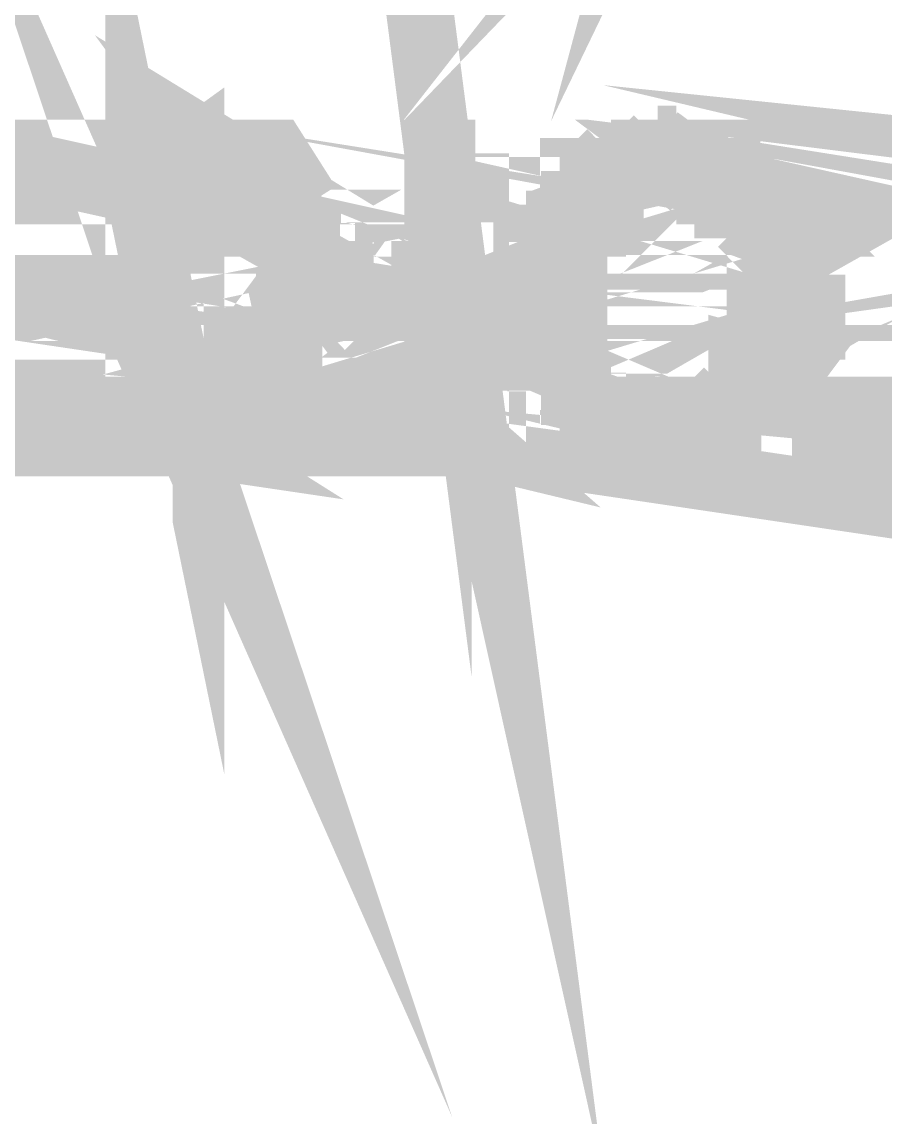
# Model space of a CAD drawing. Header units: inches. Extents: x -524 to 1067, y -71 to 1110.
# Drawn here: x 824.76 to 836.65, y 361.15 to 376.24 of the extents above; entities that cross this region are included whole.
import ezdxf

# ---------------------------------------------------------------- set-up
doc = ezdxf.new("R2010")
doc.units = ezdxf.units.IN
doc.header["$MEASUREMENT"] = 0
doc.layers.add('H', color=7, linetype='Continuous')
doc.layers.add('P', color=7, linetype='Continuous')

msp = doc.modelspace()

# ---------------------------------------------------------------- hatches: boundary and pattern name
at = {"layer": 'H', "linetype": 'Continuous'}
for points in [[(832.615, 374.111), (832.874, 374.371), (833.323, 374.371), (833.582, 374.626), (833.776, 374.626), (833.776, 374.371), (834.484, 374.371), (834.484, 374.111), (832.615, 374.111)], [(824.052, 373.918), (824.052, 374.371), (827.082, 374.371), (826.37, 373.918), (824.052, 373.918)], [(827.082, 370.443), (826.37, 373.918), (827.082, 374.371), (827.082, 370.443)], [(828.688, 373.659), (828.688, 373.469), (828.239, 373.469), (827.531, 374.371), (828.239, 374.371), (828.688, 373.659)], [(831.005, 370.443), (830.556, 372.308), (830.556, 374.371), (831.005, 370.443)], [(831.005, 370.443), (830.556, 374.371), (831.005, 374.371), (831.005, 370.443)], [(832.425, 373.918), (833.582, 374.111), (833.323, 373.918), (832.425, 373.918)], [(832.425, 373.918), (832.425, 374.111), (833.582, 374.111), (832.425, 373.918)], [(833.776, 373.918), (833.776, 374.111), (833.582, 374.111), (833.776, 374.111), (834.933, 373.918), (833.776, 373.918)], [(834.933, 373.918), (833.582, 374.111), (834.933, 374.111), (834.933, 373.918)], [(827.082, 370.443), (826.37, 372.053), (826.37, 373.918), (827.082, 370.443)], [(832.166, 373.659), (832.166, 373.918), (832.874, 373.918), (832.874, 373.659), (832.166, 373.659)], [(834.484, 373.659), (834.484, 373.918), (835.192, 373.918), (835.192, 373.659), (834.484, 373.659)], [(831.973, 373.469), (831.973, 373.659), (832.615, 373.659), (832.615, 373.469), (831.973, 373.469)], [(834.743, 373.469), (835.192, 373.659), (835.385, 373.469), (834.743, 373.469)], [(834.743, 373.469), (834.743, 373.659), (835.192, 373.659), (834.743, 373.469)], [(828.498, 372.951), (828.498, 373.21), (828.239, 373.21), (828.239, 373.469), (828.947, 373.21), (829.14, 373.21), (829.14, 372.951), (828.498, 372.951)], [(828.947, 373.21), (828.239, 373.469), (828.947, 373.469), (828.947, 373.21)], [(831.973, 373.21), (831.973, 373.469), (832.425, 373.469), (832.425, 372.761), (832.166, 372.502), (832.166, 372.308), (832.425, 372.308), (832.425, 371.86), (831.973, 371.6), (831.717, 371.86), (831.717, 373.21), (831.973, 373.21)], [(834.933, 373.21), (834.743, 373.469), (835.385, 373.21), (834.933, 373.21)], [(835.385, 373.21), (834.743, 373.469), (835.385, 373.469), (835.385, 373.21)], [(834.933, 372.761), (834.933, 373.21), (835.385, 373.21), (835.385, 372.951), (834.933, 372.761)], [(828.688, 372.761), (828.688, 372.951), (829.14, 372.951), (829.14, 372.761), (828.688, 372.761)], [(834.933, 372.761), (835.385, 372.951), (835.385, 372.761), (834.933, 372.761)], [(828.947, 372.502), (829.589, 372.761), (829.848, 372.761), (828.947, 372.502)], [(828.947, 372.502), (828.947, 372.761), (829.589, 372.761), (828.947, 372.502)], [(830.556, 372.308), (828.947, 372.502), (829.848, 372.761), (830.556, 372.308)], [(830.556, 372.308), (829.848, 372.761), (830.556, 372.761), (830.556, 372.308)], [(834.933, 371.6), (834.933, 372.761), (835.641, 372.761), (835.641, 372.053), (835.385, 372.053), (835.385, 371.341), (835.192, 371.341), (835.192, 371.151), (834.743, 371.341), (834.743, 371.6), (834.933, 371.6)], [(824.312, 372.053), (824.312, 372.502), (826.37, 372.053), (824.312, 372.053)], [(826.37, 372.053), (824.312, 372.502), (826.37, 372.502), (826.37, 372.053)], [(828.239, 372.308), (828.498, 372.502), (828.688, 372.502), (830.556, 372.308), (828.239, 372.308)], [(830.556, 372.308), (828.688, 372.502), (828.947, 372.502), (830.556, 372.308)], [(827.98, 372.053), (829.14, 372.308), (828.947, 372.053), (827.98, 372.053)], [(827.98, 372.053), (827.98, 372.308), (829.14, 372.308), (827.98, 372.053)], [(831.005, 370.443), (830.556, 370.892), (830.556, 372.308), (831.005, 370.443)], [(827.082, 370.443), (826.37, 370.892), (826.37, 372.053), (827.082, 370.443)], [(827.98, 371.86), (827.98, 372.053), (828.688, 372.053), (828.498, 371.86), (827.98, 371.86)], [(827.79, 371.341), (827.79, 371.86), (828.498, 371.86), (828.498, 371.341), (827.98, 371.151), (827.79, 371.341)], [(831.973, 371.341), (831.973, 371.6), (832.425, 371.86), (832.425, 371.341), (831.973, 371.341)], [(827.98, 371.151), (828.498, 371.341), (828.498, 371.151), (827.98, 371.151)], [(831.973, 371.151), (831.973, 371.341), (832.615, 371.341), (832.615, 371.151), (831.973, 371.151)], [(834.29, 370.892), (834.484, 371.151), (834.743, 371.151), (834.743, 371.341), (835.192, 371.151), (834.29, 370.892)], [(827.98, 370.892), (828.688, 371.151), (828.688, 370.892), (827.98, 370.892)], [(827.98, 370.892), (827.98, 371.151), (828.688, 371.151), (827.98, 370.892)], [(832.166, 370.892), (832.166, 371.151), (832.874, 371.151), (832.874, 370.892), (832.166, 370.892)], [(834.29, 370.892), (835.192, 371.151), (834.933, 370.892), (834.29, 370.892)], [(824.052, 370.443), (824.052, 370.892), (827.082, 370.443), (824.052, 370.443)], [(827.082, 370.443), (824.052, 370.892), (826.37, 370.892), (827.082, 370.443)], [(831.005, 370.443), (828.239, 370.633), (827.98, 370.892), (831.005, 370.443)], [(831.005, 370.443), (827.98, 370.892), (829.14, 370.892), (831.005, 370.443)], [(831.005, 370.443), (829.14, 370.892), (830.556, 370.892), (831.005, 370.443)], [(832.425, 370.633), (833.582, 370.892), (834.933, 370.633), (832.425, 370.633)], [(832.425, 370.633), (832.425, 370.892), (833.582, 370.892), (832.425, 370.633)], [(834.933, 370.633), (833.582, 370.892), (833.776, 370.892), (834.933, 370.633)], [(834.933, 370.633), (833.776, 370.892), (834.933, 370.892), (834.933, 370.633)], [(835.9, 370.443), (839.119, 370.892), (839.119, 370.443), (835.9, 370.443)], [(835.9, 370.443), (837.769, 370.892), (839.119, 370.892), (835.9, 370.443)], [(835.9, 370.443), (835.9, 370.892), (837.769, 370.892), (835.9, 370.443)], [(828.498, 370.443), (828.498, 370.633), (828.239, 370.633), (828.498, 370.633), (831.005, 370.443), (828.498, 370.443)], [(832.874, 370.443), (832.615, 370.633), (834.484, 370.633), (834.484, 370.443), (832.874, 370.443)]]:
    msp.add_hatch(color=256, dxfattribs=at).paths.add_polyline_path(points)

# ---------------------------------------------------------------- linework, layer by layer
at = {"layer": 'P', "const_width": 0.927}
for points in [[(834.225, 379.521), (835.834, 381.579), (834.035, 379.714), (834.225, 379.521)], [(832.874, 377.652), (833.776, 379.521), (833.516, 378.553)], [(834.225, 378.553), (835.641, 377.652), (834.225, 378.812), (834.225, 378.553)], [(831.005, 370.443), (830.491, 372.761), (830.491, 374.433), (831.005, 370.443)], [(826.37, 372.053), (827.082, 370.443), (826.37, 372.568)], [(826.37, 372.568), (826.37, 373.918), (827.082, 370.443)], [(831.005, 370.443), (830.491, 372.761), (830.491, 372.308)], [(828.239, 373.469), (828.688, 373.725), (827.531, 374.433), (828.239, 373.469)], [(833.516, 370.892), (834.933, 370.699), (833.776, 370.892)], [(842.338, 373.918), (839.827, 374.177), (840.922, 373.918)], [(833.516, 374.626), (833.776, 374.433), (833.323, 374.433)], [(833.323, 374.433), (833.516, 374.626)], [(833.516, 374.626), (833.776, 374.626)], [(833.776, 374.626), (833.516, 374.626), (833.516, 374.626), (833.516, 374.626)], [(833.776, 374.626), (833.776, 374.433), (833.776, 374.626)], [(827.082, 374.433), (826.37, 373.918), (827.082, 370.443), (827.082, 374.433)], [(824.052, 373.918), (826.37, 373.918), (824.052, 374.433)], [(826.37, 373.918), (824.052, 374.433)], [(824.052, 374.433), (827.082, 374.433)], [(827.082, 374.433), (826.37, 373.918)], [(828.688, 373.725), (827.531, 374.433)], [(827.531, 374.433), (828.239, 374.433), (828.688, 373.725)], [(832.874, 374.433), (834.484, 374.177), (832.615, 374.177)], [(831.005, 370.443), (830.491, 374.433)], [(830.491, 374.433), (831.005, 374.433)], [(831.005, 374.433), (831.005, 370.443)], [(832.615, 374.177), (832.874, 374.433)], [(834.225, 374.433), (832.874, 374.433)], [(832.874, 374.433), (833.068, 374.433)], [(834.225, 374.433), (832.874, 374.433), (834.484, 374.433), (834.225, 374.433)], [(832.874, 374.433), (834.484, 374.433), (832.874, 374.433), (832.874, 374.433), (834.484, 374.433), (832.874, 374.433)], [(834.484, 374.433), (834.484, 374.433), (832.874, 374.433), (834.484, 374.433)], [(832.874, 374.433), (832.874, 374.433), (834.484, 374.433)], [(832.874, 374.433), (834.484, 374.177), (834.484, 374.433)], [(842.079, 374.177), (840.021, 374.433), (842.079, 374.433), (842.079, 374.177)], [(834.035, 374.433), (833.068, 374.433), (833.323, 374.433)], [(834.035, 374.433), (833.068, 374.433), (834.225, 374.433)], [(833.068, 374.433), (834.225, 374.433)], [(834.225, 374.433), (833.068, 374.433), (833.068, 374.433), (834.225, 374.433)], [(833.068, 374.433), (834.225, 374.433)], [(833.068, 374.433), (834.225, 374.433)], [(833.776, 374.433), (833.323, 374.433), (834.035, 374.433), (833.776, 374.433)], [(833.323, 374.433), (834.035, 374.433), (833.323, 374.433), (833.323, 374.433), (834.035, 374.433), (833.323, 374.433)], [(834.035, 374.433), (834.035, 374.433), (833.323, 374.433)], [(834.225, 374.433), (834.035, 374.433)], [(834.225, 374.433), (834.225, 374.433)], [(834.933, 374.177), (833.516, 374.177), (834.933, 373.918)], [(833.776, 373.918), (834.933, 373.918), (833.776, 374.177)], [(833.516, 374.177), (832.359, 374.177), (833.516, 374.177), (832.359, 374.177), (834.933, 374.177)], [(834.677, 374.177), (832.359, 374.177), (834.677, 374.177)], [(834.933, 374.177), (832.359, 374.177)], [(832.359, 374.177), (832.359, 374.177), (834.933, 374.177)], [(834.677, 374.177), (832.359, 374.177)], [(832.359, 374.177), (832.615, 374.177)], [(832.359, 373.918), (833.516, 374.177)], [(833.516, 374.177), (832.359, 374.177), (833.516, 374.177), (832.359, 374.177), (832.359, 373.918)], [(832.359, 373.918), (833.516, 374.177)], [(832.615, 374.177), (834.677, 374.177), (832.615, 374.177), (834.677, 374.177), (832.615, 374.177), (832.615, 374.177), (834.677, 374.177), (832.615, 374.177)], [(834.677, 374.177), (834.677, 374.177), (832.615, 374.177)], [(834.484, 374.177), (832.615, 374.177), (834.677, 374.177), (834.484, 374.177)], [(833.516, 374.177), (833.323, 373.918)], [(833.776, 374.177), (833.516, 374.177)], [(833.516, 374.177), (834.933, 373.918)], [(834.933, 374.177), (833.516, 374.177)], [(833.776, 374.177), (833.776, 373.918)], [(834.933, 373.918), (833.776, 374.177)], [(834.933, 373.918), (834.933, 374.177)], [(833.068, 373.918), (832.166, 373.918)], [(832.166, 373.918), (833.068, 373.918)], [(833.068, 373.918), (832.166, 373.918)], [(832.166, 373.918), (832.874, 373.918)], [(832.166, 373.918), (832.874, 373.918), (832.166, 373.918), (832.166, 373.918), (832.874, 373.918)], [(832.166, 373.918), (832.874, 373.725)], [(832.166, 373.918), (832.874, 373.725)], [(832.874, 373.725), (832.166, 373.725), (832.166, 373.918)], [(833.068, 373.918), (832.166, 373.918)], [(832.166, 373.918), (832.359, 373.918)], [(833.323, 373.918), (832.359, 373.918), (833.323, 373.918)], [(833.068, 373.918), (832.359, 373.918), (833.068, 373.918), (833.068, 373.918), (832.359, 373.918)], [(833.323, 373.918), (832.359, 373.918)], [(833.323, 373.918), (832.359, 373.918), (833.323, 373.918), (833.323, 373.918)], [(832.874, 373.918), (833.068, 373.918)], [(832.874, 373.725), (832.874, 373.918)], [(833.776, 373.918), (834.933, 373.918)], [(834.933, 373.918), (833.776, 373.918)], [(834.035, 373.918), (834.933, 373.918)], [(834.933, 373.918), (834.035, 373.918)], [(834.035, 373.918), (834.933, 373.918)], [(834.933, 373.918), (834.225, 373.918), (834.035, 373.918)], [(834.035, 373.918), (834.933, 373.918)], [(834.933, 373.918), (834.933, 373.918), (834.035, 373.918)], [(834.225, 373.918), (835.126, 373.918)], [(835.126, 373.918), (834.225, 373.918)], [(834.225, 373.918), (835.126, 373.918), (834.484, 373.918), (834.225, 373.918)], [(834.933, 373.918), (834.225, 373.918), (835.126, 373.918), (834.933, 373.918)], [(835.126, 373.918), (834.484, 373.918)], [(834.484, 373.918), (835.126, 373.725)], [(834.484, 373.918), (835.126, 373.725)], [(835.126, 373.725), (834.484, 373.725), (834.484, 373.918)], [(835.126, 373.725), (835.126, 373.918)], [(828.688, 373.469), (828.239, 373.469), (828.688, 373.725)], [(828.688, 373.725), (828.688, 373.469)], [(832.874, 373.725), (831.907, 373.725), (832.874, 373.725)], [(832.615, 373.725), (831.907, 373.725), (832.615, 373.725), (832.615, 373.725), (831.907, 373.725)], [(832.615, 373.725), (831.907, 373.469)], [(831.907, 373.469), (831.907, 373.725)], [(832.615, 373.725), (831.907, 373.469)], [(831.907, 373.469), (832.615, 373.469), (832.615, 373.725)], [(832.874, 373.725), (831.907, 373.725)], [(831.907, 373.725), (832.166, 373.725)], [(832.874, 373.725), (832.166, 373.725), (832.874, 373.725), (832.874, 373.725), (832.166, 373.725)], [(834.484, 373.725), (835.126, 373.725), (834.484, 373.725)], [(835.126, 373.725), (834.484, 373.725), (835.126, 373.725), (835.126, 373.725), (834.484, 373.725), (835.126, 373.725)], [(834.484, 373.725), (834.484, 373.725)], [(835.126, 373.725), (835.385, 373.469), (834.677, 373.469)], [(834.677, 373.469), (835.126, 373.725)], [(834.677, 373.725), (835.126, 373.725), (834.677, 373.725), (835.126, 373.725)], [(835.126, 373.725), (834.677, 373.469)], [(834.677, 373.469), (834.677, 373.725)], [(834.677, 373.725), (835.126, 373.725), (835.126, 373.725), (834.677, 373.725)], [(828.881, 373.469), (828.239, 373.469), (828.881, 373.21)], [(828.239, 373.469), (828.881, 373.21), (828.239, 373.469)], [(828.688, 373.469), (828.239, 373.469)], [(828.239, 373.469), (828.688, 373.469)], [(828.881, 373.21), (828.881, 373.469)], [(831.907, 373.469), (832.615, 373.469), (831.907, 373.469), (832.615, 373.469), (831.907, 373.469), (831.907, 373.469), (832.615, 373.469)], [(831.907, 373.469), (832.359, 373.469), (832.615, 373.469)], [(831.907, 373.469), (832.359, 373.469)], [(832.359, 373.469), (831.907, 373.21)], [(831.907, 373.21), (831.907, 373.469)], [(832.359, 373.469), (831.907, 373.21)], [(831.907, 373.21), (832.359, 373.21), (832.359, 373.469)], [(831.907, 373.469), (832.615, 373.469), (832.615, 373.469), (831.907, 373.469)], [(834.677, 373.469), (834.933, 373.21), (835.385, 373.21)], [(835.385, 373.21), (834.677, 373.469)], [(835.385, 373.469), (834.677, 373.469)], [(834.677, 373.469), (835.385, 373.469)], [(835.385, 373.469), (834.677, 373.469)], [(834.677, 373.469), (835.385, 373.469)], [(834.677, 373.469), (835.385, 373.469)], [(835.385, 373.469), (834.677, 373.469), (834.677, 373.469), (835.385, 373.469)], [(834.677, 373.469), (835.385, 373.21), (835.385, 373.469)], [(835.385, 373.469), (834.677, 373.469), (834.677, 373.469)], [(834.677, 373.469), (835.385, 373.469)], [(835.385, 373.469), (835.385, 373.469)], [(828.239, 373.21), (828.881, 373.21), (828.239, 373.21), (828.239, 373.21), (828.881, 373.21), (828.239, 373.21)], [(828.881, 373.21), (828.881, 373.21), (828.239, 373.21)], [(828.881, 373.21), (828.432, 373.21), (828.239, 373.21)], [(828.881, 373.21), (828.432, 373.21), (829.14, 373.21), (828.881, 373.21)], [(828.432, 373.21), (829.14, 373.21)], [(829.14, 373.21), (828.432, 373.016)], [(828.432, 373.016), (828.432, 373.21)], [(829.14, 373.21), (828.432, 373.016)], [(828.432, 373.016), (829.14, 373.016), (829.14, 373.21)], [(831.717, 373.21), (832.359, 373.016), (831.717, 373.016), (831.717, 373.21)], [(832.359, 373.21), (831.717, 373.21)], [(831.717, 373.21), (831.907, 373.21)], [(832.359, 373.21), (831.717, 373.21)], [(831.717, 373.21), (832.359, 373.016), (832.359, 373.21)], [(831.907, 373.21), (832.359, 373.21)], [(832.359, 373.21), (831.907, 373.21)], [(831.907, 373.21), (831.907, 373.21)], [(832.359, 373.21), (831.907, 373.21)], [(831.907, 373.21), (832.359, 373.21), (832.359, 373.21), (831.907, 373.21)], [(835.385, 373.21), (834.933, 373.016), (835.385, 373.016)], [(834.933, 373.21), (835.385, 373.21), (834.933, 373.016)], [(834.933, 373.21), (835.385, 373.21)], [(835.385, 373.21), (834.933, 373.21)], [(834.933, 373.016), (834.933, 373.21)], [(834.933, 373.21), (835.385, 373.21)], [(835.385, 373.21), (835.385, 373.21), (834.933, 373.21)], [(835.385, 373.016), (835.385, 373.21)], [(829.14, 372.761), (828.688, 373.016), (829.14, 373.016)], [(829.14, 373.016), (828.432, 373.016), (828.688, 373.016)], [(829.14, 373.016), (828.432, 373.016), (828.432, 373.016), (829.14, 373.016)], [(828.432, 373.016), (829.14, 373.016), (829.14, 373.016), (828.432, 373.016)], [(829.14, 372.761), (828.688, 373.016)], [(828.688, 373.016), (828.688, 372.761)], [(828.688, 373.016), (829.14, 373.016)], [(829.14, 373.016), (829.14, 372.761)], [(832.359, 373.016), (831.717, 372.761), (832.359, 372.761), (832.359, 373.016)], [(832.359, 373.016), (831.717, 373.016), (832.359, 373.016), (832.359, 373.016), (831.717, 373.016), (832.359, 373.016)], [(831.717, 373.016), (831.717, 373.016), (832.359, 373.016), (831.717, 373.016)], [(832.359, 373.016), (832.359, 373.016), (831.717, 373.016)], [(832.359, 373.016), (831.717, 372.761), (831.717, 373.016)], [(834.933, 373.016), (835.385, 373.016), (834.933, 372.761)], [(835.385, 373.016), (834.933, 372.761), (835.385, 373.016)], [(834.933, 373.016), (835.385, 373.016)], [(835.385, 373.016), (834.933, 373.016), (834.933, 373.016), (835.385, 373.016)], [(834.933, 373.016), (835.385, 373.016)], [(834.933, 372.761), (834.933, 373.016)], [(835.385, 373.016), (835.385, 373.016)], [(829.848, 372.761), (828.881, 372.568), (830.491, 372.308), (829.848, 372.761)], [(828.881, 372.761), (829.334, 372.761), (828.688, 372.761), (828.881, 372.761)], [(829.334, 372.761), (828.688, 372.761), (829.334, 372.761), (829.334, 372.761), (828.688, 372.761), (829.334, 372.761)], [(828.688, 372.761), (828.688, 372.761), (829.334, 372.761), (828.688, 372.761)], [(829.334, 372.761), (829.334, 372.761), (828.688, 372.761), (829.334, 372.761)], [(828.688, 372.761), (828.688, 372.761), (829.334, 372.761)], [(828.688, 372.761), (829.14, 372.761)], [(828.688, 372.761), (829.14, 372.761)], [(829.589, 372.761), (828.881, 372.568), (829.589, 372.761)], [(829.848, 372.761), (828.881, 372.568), (829.848, 372.761), (829.848, 372.761)], [(829.589, 372.761), (828.881, 372.761), (829.589, 372.761), (828.881, 372.761), (829.589, 372.761), (829.589, 372.761), (828.881, 372.761)], [(829.589, 372.761), (828.881, 372.568)], [(828.881, 372.568), (828.881, 372.761)], [(829.589, 372.761), (828.881, 372.761), (829.334, 372.761), (829.589, 372.761)], [(832.359, 372.761), (831.717, 372.568), (832.166, 372.568), (832.359, 372.761)], [(829.14, 372.761), (829.334, 372.761)], [(829.848, 372.761), (830.491, 372.761)], [(830.491, 372.761), (829.848, 372.761)], [(829.848, 372.761), (829.848, 372.761)], [(830.491, 372.761), (829.848, 372.761)], [(829.848, 372.761), (830.491, 372.308), (830.491, 372.761)], [(831.717, 372.761), (832.359, 372.761)], [(832.359, 372.761), (831.717, 372.761)], [(831.717, 372.761), (831.717, 372.761)], [(832.359, 372.761), (831.717, 372.761)], [(831.717, 372.761), (832.359, 372.761), (832.359, 372.761), (831.717, 372.761)], [(832.359, 372.761), (831.717, 372.568), (831.717, 372.761)], [(835.385, 372.761), (834.933, 372.761)], [(834.933, 372.761), (835.385, 372.761)], [(835.641, 372.761), (834.933, 372.761)], [(834.933, 372.761), (835.641, 372.568)], [(834.933, 372.761), (835.641, 372.568)], [(835.641, 372.568), (834.933, 372.568), (834.933, 372.761)], [(835.385, 372.761), (834.933, 372.761), (834.933, 372.761)], [(834.933, 372.761), (835.385, 372.761)], [(841.178, 372.568), (839.827, 372.568), (840.922, 372.761)], [(835.641, 372.568), (835.641, 372.761)], [(828.239, 372.308), (830.491, 372.308), (828.432, 372.568), (828.239, 372.308)], [(824.246, 372.568), (824.246, 372.053), (826.37, 372.053)], [(826.37, 372.053), (824.246, 372.568)], [(824.246, 372.568), (826.37, 372.568), (824.246, 372.568), (824.246, 372.568), (826.37, 372.568)], [(824.246, 372.568), (826.37, 372.053)], [(826.37, 372.053), (826.37, 372.568)], [(826.37, 372.568), (826.37, 372.053)], [(827.082, 370.443), (826.37, 372.568)], [(830.491, 372.308), (828.432, 372.568)], [(828.432, 372.568), (828.432, 372.568)], [(828.432, 372.568), (830.491, 372.308), (828.432, 372.568), (830.491, 372.308), (828.432, 372.568)], [(830.491, 372.308), (828.688, 372.568), (828.432, 372.568)], [(830.491, 372.308), (828.688, 372.568), (828.688, 372.568), (830.491, 372.308)], [(828.688, 372.568), (830.491, 372.308), (828.881, 372.568)], [(828.881, 372.568), (828.688, 372.568)], [(830.491, 372.308), (828.881, 372.568), (828.881, 372.568), (830.491, 372.308)], [(831.717, 372.568), (832.166, 372.568), (831.717, 372.568), (831.717, 372.568), (832.166, 372.568), (831.717, 372.568)], [(832.166, 372.568), (832.166, 372.568), (831.717, 372.568)], [(832.166, 372.568), (831.717, 372.308)], [(831.717, 372.308), (831.717, 372.568)], [(832.166, 372.568), (831.717, 372.308)], [(831.717, 372.308), (832.166, 372.308), (832.166, 372.568)], [(835.641, 372.568), (834.933, 372.568), (835.641, 372.568), (835.641, 372.568), (834.933, 372.568), (835.641, 372.568)], [(834.933, 372.568), (834.933, 372.568), (835.641, 372.568), (834.933, 372.568)], [(835.641, 372.568), (835.641, 372.568), (834.933, 372.568)], [(835.641, 372.568), (834.933, 372.308)], [(834.933, 372.308), (834.933, 372.568)], [(835.641, 372.568), (834.933, 372.308)], [(834.933, 372.308), (835.641, 372.308), (835.641, 372.568)], [(840.021, 372.568), (841.886, 372.568), (840.021, 372.308), (840.021, 372.568)], [(827.98, 372.308), (829.14, 372.308), (827.98, 372.053)], [(827.98, 372.053), (829.14, 372.308)], [(827.98, 372.053), (829.14, 372.308)], [(829.14, 372.308), (827.98, 372.053)], [(830.491, 372.308), (829.334, 372.308), (827.98, 372.308)], [(827.98, 372.308), (830.491, 372.308)], [(829.334, 372.308), (827.98, 372.308), (829.14, 372.308), (829.334, 372.308)], [(827.98, 372.053), (827.98, 372.308)], [(827.98, 372.308), (830.491, 372.308), (828.239, 372.308), (827.98, 372.308)], [(830.491, 372.308), (828.239, 372.308), (828.239, 372.308)], [(828.239, 372.308), (830.491, 372.308), (828.239, 372.308)], [(830.491, 372.308), (828.239, 372.308)], [(829.14, 372.308), (828.881, 372.053)], [(829.14, 372.308), (829.14, 372.308)], [(832.359, 372.308), (831.717, 372.053), (832.359, 372.053), (832.359, 372.308)], [(831.717, 372.308), (832.359, 372.308), (831.717, 372.053), (831.717, 372.308)], [(830.491, 372.308), (830.491, 370.892), (831.005, 370.443)], [(831.005, 370.443), (830.491, 372.308)], [(830.491, 372.308), (831.005, 370.443)], [(831.717, 372.308), (832.166, 372.308), (831.717, 372.308), (831.717, 372.308), (832.166, 372.308)], [(831.717, 372.308), (832.359, 372.308), (832.166, 372.308)], [(834.933, 372.308), (835.641, 372.308), (834.933, 372.308), (834.933, 372.308), (835.641, 372.308), (834.933, 372.308)], [(835.641, 372.308), (835.641, 372.308), (834.933, 372.308)], [(835.641, 372.308), (834.933, 372.053)], [(834.933, 372.053), (834.933, 372.308)], [(835.641, 372.308), (834.933, 372.053)], [(834.933, 372.053), (835.641, 372.053), (835.641, 372.308)], [(826.37, 372.053), (826.37, 370.892)], [(827.082, 370.443), (826.37, 372.053)], [(828.688, 372.053), (827.98, 372.053)], [(827.98, 372.053), (828.688, 372.053)], [(828.688, 372.053), (827.98, 372.053)], [(827.98, 372.053), (828.688, 372.053)], [(827.98, 372.053), (828.688, 372.053)], [(828.688, 372.053), (827.98, 372.053), (827.98, 372.053), (828.688, 372.053)], [(827.98, 372.053), (828.432, 371.86)], [(827.98, 372.053), (828.432, 371.86)], [(828.432, 371.86), (827.98, 371.86), (827.98, 372.053)], [(828.688, 372.053), (827.98, 372.053), (828.881, 372.053), (828.688, 372.053)], [(827.98, 372.053), (828.881, 372.053), (827.98, 372.053), (827.98, 372.053), (828.881, 372.053), (827.98, 372.053)], [(828.881, 372.053), (828.881, 372.053), (827.98, 372.053)], [(828.881, 372.053), (828.881, 372.053), (827.98, 372.053)], [(828.881, 372.053), (827.98, 372.053)], [(828.432, 371.86), (828.688, 372.053)], [(828.688, 372.053), (828.688, 372.053)], [(832.359, 372.053), (831.717, 371.86), (832.359, 371.86), (832.359, 372.053)], [(831.717, 372.053), (832.359, 372.053), (831.717, 372.053), (831.717, 372.053), (832.359, 372.053), (831.717, 372.053)], [(832.359, 372.053), (832.359, 372.053), (831.717, 372.053)], [(832.359, 372.053), (831.717, 371.86), (831.717, 372.053)], [(835.385, 372.053), (834.933, 371.86), (835.385, 371.86)], [(834.933, 372.053), (835.641, 372.053), (834.933, 372.053), (834.933, 372.053), (835.641, 372.053)], [(834.933, 372.053), (835.385, 372.053), (835.641, 372.053)], [(834.933, 372.053), (835.385, 372.053)], [(835.385, 372.053), (834.933, 371.86)], [(834.933, 371.86), (834.933, 372.053)], [(835.385, 371.86), (835.385, 372.053)], [(827.98, 370.892), (828.239, 370.699), (831.005, 370.443), (827.98, 370.892)], [(829.14, 370.892), (827.98, 370.892), (831.005, 370.443), (829.14, 370.892)], [(828.432, 371.86), (827.724, 371.86), (828.432, 371.6), (828.432, 371.86)], [(827.724, 371.86), (828.432, 371.6), (827.724, 371.6), (827.724, 371.86)], [(828.432, 371.86), (827.724, 371.86), (827.98, 371.86)], [(828.432, 371.86), (827.98, 371.86), (828.432, 371.86), (827.98, 371.86), (828.432, 371.86), (828.432, 371.86), (827.98, 371.86)], [(831.717, 371.86), (832.359, 371.86), (831.717, 371.86), (831.717, 371.86), (832.359, 371.86), (831.717, 371.86)], [(832.359, 371.86), (832.359, 371.86), (831.717, 371.86)], [(831.907, 371.6), (831.717, 371.86)], [(832.359, 371.86), (831.907, 371.6), (832.359, 371.86)], [(832.359, 371.86), (831.907, 371.6)], [(834.933, 371.86), (835.385, 371.86), (834.933, 371.6)], [(834.933, 371.86), (835.385, 371.86)], [(835.385, 371.86), (834.933, 371.86), (834.933, 371.86), (835.385, 371.86)], [(834.933, 371.86), (835.385, 371.86)], [(834.933, 371.6), (834.933, 371.86)], [(835.385, 371.86), (834.933, 371.6)], [(834.933, 371.6), (835.385, 371.6), (835.385, 371.86)], [(835.385, 371.86), (835.385, 371.86)], [(828.432, 371.6), (827.724, 371.407), (828.432, 371.407), (828.432, 371.6)], [(828.432, 371.6), (827.724, 371.6), (828.432, 371.6), (828.432, 371.6), (827.724, 371.6), (828.432, 371.6)], [(827.724, 371.6), (827.724, 371.6), (828.432, 371.6), (827.724, 371.6)], [(828.432, 371.6), (828.432, 371.6), (827.724, 371.6)], [(828.432, 371.6), (827.724, 371.407), (827.724, 371.6)], [(832.359, 371.6), (831.907, 371.6), (832.359, 371.407), (832.359, 371.6)], [(835.385, 371.6), (834.677, 371.6), (835.385, 371.407)], [(832.359, 371.6), (831.907, 371.6)], [(831.907, 371.6), (832.359, 371.6), (832.359, 371.6), (831.907, 371.6)], [(832.359, 371.6), (831.907, 371.6)], [(831.907, 371.6), (831.907, 371.6)], [(831.907, 371.6), (832.359, 371.407)], [(831.907, 371.407), (831.907, 371.6)], [(834.677, 371.6), (835.385, 371.407), (834.677, 371.407), (834.677, 371.6)], [(835.385, 371.6), (834.677, 371.6)], [(834.677, 371.6), (834.933, 371.6)], [(834.933, 371.6), (835.385, 371.6), (834.933, 371.6), (834.933, 371.6), (835.385, 371.6), (834.933, 371.6)], [(835.385, 371.6), (835.385, 371.6), (834.933, 371.6)], [(835.385, 371.407), (835.385, 371.6)], [(840.021, 371.6), (839.568, 371.6), (840.276, 371.407)], [(834.933, 370.892), (835.126, 371.151), (834.225, 370.892)], [(827.724, 371.407), (828.432, 371.407), (827.724, 371.407), (827.724, 371.407), (828.432, 371.407), (827.724, 371.407)], [(828.432, 371.407), (828.432, 371.407), (827.724, 371.407)], [(827.98, 371.151), (827.724, 371.407)], [(828.432, 371.407), (827.98, 371.151), (828.432, 371.407)], [(828.432, 371.407), (827.98, 371.151)], [(831.907, 371.407), (832.615, 371.407), (831.907, 371.407), (832.615, 371.407)], [(832.615, 371.407), (831.907, 371.151)], [(831.907, 371.151), (831.907, 371.407)], [(832.615, 371.407), (831.907, 371.151)], [(831.907, 371.151), (832.615, 371.151), (832.615, 371.407)], [(831.907, 371.407), (832.615, 371.407), (831.907, 371.407), (832.615, 371.407), (832.615, 371.407), (831.907, 371.407)], [(832.359, 371.407), (831.907, 371.407)], [(832.359, 371.407), (831.907, 371.407), (832.615, 371.407)], [(832.615, 371.407), (832.359, 371.407)], [(835.126, 371.151), (834.225, 370.892), (834.484, 371.151)], [(834.677, 371.407), (835.126, 371.151), (834.677, 371.407)], [(835.385, 371.407), (834.677, 371.407), (835.385, 371.407), (835.385, 371.407), (834.677, 371.407), (835.385, 371.407)], [(834.677, 371.407), (834.677, 371.407), (835.385, 371.407)], [(834.677, 371.407), (835.126, 371.407), (835.385, 371.407)], [(834.677, 371.407), (835.126, 371.407), (834.677, 371.407), (834.677, 371.407), (835.126, 371.407)], [(834.677, 371.407), (835.126, 371.151)], [(835.126, 371.151), (835.126, 371.407)], [(827.98, 371.151), (828.688, 371.151), (827.98, 370.892), (827.98, 371.151)], [(828.688, 371.151), (827.98, 370.892), (828.688, 371.151)], [(828.432, 371.151), (827.98, 371.151)], [(827.98, 371.151), (828.432, 371.151)], [(828.432, 371.151), (827.98, 371.151), (828.688, 371.151)], [(828.432, 371.151), (827.98, 371.151), (827.98, 371.151)], [(827.98, 371.151), (828.432, 371.151)], [(828.688, 371.151), (828.432, 371.151)], [(831.907, 371.151), (832.615, 371.151), (832.166, 371.151), (831.907, 371.151)], [(832.874, 371.151), (832.166, 371.151), (832.874, 371.151), (832.166, 371.151)], [(832.166, 371.151), (832.874, 370.892)], [(832.166, 371.151), (832.874, 370.892)], [(832.874, 370.892), (832.166, 370.892), (832.166, 371.151)], [(832.615, 371.151), (832.166, 371.151)], [(832.166, 371.151), (832.615, 371.151)], [(832.874, 371.151), (832.166, 371.151), (832.166, 371.151), (832.874, 371.151)], [(832.874, 370.892), (832.874, 371.151)], [(834.677, 371.151), (835.126, 371.151), (834.484, 371.151), (834.677, 371.151)], [(835.126, 371.151), (834.484, 371.151), (835.126, 371.151), (835.126, 371.151), (834.484, 371.151), (835.126, 371.151)], [(834.484, 371.151), (834.484, 371.151), (835.126, 371.151), (834.484, 371.151)], [(835.126, 371.151), (835.126, 371.151), (834.484, 371.151)], [(824.052, 370.892), (827.082, 370.443), (824.052, 370.443), (824.052, 370.892)], [(824.052, 370.892), (826.37, 370.892)], [(826.37, 370.892), (824.052, 370.892), (824.052, 370.892), (826.37, 370.892)], [(824.052, 370.892), (827.082, 370.443), (826.37, 370.892)], [(826.37, 370.892), (827.082, 370.443)], [(833.516, 370.892), (834.933, 370.699), (832.359, 370.699), (833.516, 370.892)], [(828.881, 370.892), (827.98, 370.892), (828.881, 370.892)], [(829.14, 370.892), (827.98, 370.892)], [(827.98, 370.892), (829.14, 370.892)], [(827.98, 370.892), (829.14, 370.892)], [(829.14, 370.892), (827.98, 370.892), (827.98, 370.892), (829.14, 370.892)], [(827.98, 370.892), (829.14, 370.892)], [(828.881, 370.892), (827.98, 370.892), (828.881, 370.892), (827.98, 370.892), (827.98, 370.892), (828.881, 370.892)], [(828.881, 370.892), (827.98, 370.892), (828.688, 370.892), (828.881, 370.892)], [(827.98, 370.892), (828.688, 370.892), (828.688, 370.892), (827.98, 370.892)], [(828.688, 370.892), (827.98, 370.892), (827.98, 370.892), (828.688, 370.892)], [(832.359, 370.892), (833.516, 370.892), (832.359, 370.699)], [(829.14, 370.892), (829.14, 370.892)], [(829.14, 370.892), (829.14, 370.892)], [(829.14, 370.892), (830.491, 370.892), (829.14, 370.892), (829.14, 370.892), (830.491, 370.892)], [(829.14, 370.892), (831.005, 370.443), (830.491, 370.892)], [(832.874, 370.892), (832.166, 370.892), (833.068, 370.892), (832.874, 370.892)], [(832.166, 370.892), (833.068, 370.892), (832.359, 370.892), (832.166, 370.892)], [(832.359, 370.892), (833.323, 370.892), (832.359, 370.892), (833.323, 370.892), (833.323, 370.892), (832.359, 370.892), (833.323, 370.892), (832.359, 370.892), (833.323, 370.892)], [(832.359, 370.892), (833.516, 370.892)], [(832.359, 370.699), (832.359, 370.892)], [(833.516, 370.892), (832.359, 370.699), (833.516, 370.892)], [(833.068, 370.892), (832.359, 370.892), (833.068, 370.892), (832.359, 370.892), (833.323, 370.892), (833.068, 370.892)], [(833.516, 370.892), (833.323, 370.892)], [(833.776, 370.892), (833.516, 370.892)], [(833.516, 370.892), (833.516, 370.892)], [(834.933, 370.699), (833.776, 370.892)], [(833.776, 370.892), (833.776, 370.892)], [(833.776, 370.892), (834.933, 370.699)], [(834.035, 370.892), (834.933, 370.892), (834.035, 370.892), (834.933, 370.892), (833.776, 370.892), (834.035, 370.892)], [(834.933, 370.892), (833.776, 370.892)], [(833.776, 370.892), (834.933, 370.699)], [(834.035, 370.892), (834.933, 370.892), (834.225, 370.892), (834.035, 370.892)], [(834.933, 370.892), (834.225, 370.892), (834.933, 370.892), (834.933, 370.892), (834.225, 370.892)], [(834.933, 370.892), (834.933, 370.892), (834.225, 370.892)], [(834.933, 370.892), (834.225, 370.892), (834.225, 370.892), (834.933, 370.892), (834.225, 370.892), (834.933, 370.892), (834.225, 370.892)], [(834.933, 370.699), (834.933, 370.892)], [(835.834, 370.443), (839.119, 370.892)], [(839.119, 370.892), (835.834, 370.443)], [(835.834, 370.443), (837.703, 370.892)], [(835.834, 370.892), (837.703, 370.892)], [(837.703, 370.892), (835.834, 370.443), (835.834, 370.892)], [(835.834, 370.892), (837.25, 370.892), (835.834, 370.892), (835.834, 370.892), (837.25, 370.892)], [(835.834, 370.892), (837.703, 370.892)], [(828.432, 370.699), (828.239, 370.699), (831.005, 370.443)], [(828.239, 370.699), (831.005, 370.443), (828.239, 370.699), (828.239, 370.699)], [(831.005, 370.443), (828.432, 370.699)], [(828.432, 370.699), (828.432, 370.443)], [(831.005, 370.443), (828.432, 370.699)], [(834.933, 370.699), (832.359, 370.699)], [(832.359, 370.699), (834.677, 370.699)], [(832.359, 370.699), (834.677, 370.699)], [(832.615, 370.699), (832.359, 370.699)], [(832.615, 370.699), (834.484, 370.699)], [(834.484, 370.699), (832.615, 370.699)], [(832.615, 370.699), (834.484, 370.699)], [(832.874, 370.443), (832.615, 370.699)], [(834.677, 370.699), (832.615, 370.699)], [(834.677, 370.699), (832.615, 370.699)], [(832.615, 370.699), (834.677, 370.699), (834.677, 370.699), (832.615, 370.699)], [(834.677, 370.699), (832.615, 370.699)], [(832.615, 370.699), (832.615, 370.699)], [(834.677, 370.699), (832.615, 370.699)], [(832.615, 370.699), (834.484, 370.699), (834.677, 370.699)], [(834.484, 370.699), (832.874, 370.443)], [(834.484, 370.699), (832.874, 370.443)], [(832.874, 370.443), (834.484, 370.443), (834.484, 370.699)], [(834.677, 370.699), (834.933, 370.699)], [(842.079, 370.699), (840.276, 370.699), (841.886, 370.443), (842.079, 370.699)], [(840.276, 370.699), (841.886, 370.443), (840.276, 370.443), (840.276, 370.699)], [(831.005, 370.443), (828.432, 370.443), (828.688, 370.443)], [(831.005, 370.443), (828.432, 370.443)], [(828.432, 370.443), (828.432, 370.443), (831.005, 370.443), (828.432, 370.443)], [(831.005, 370.443), (828.432, 370.443)], [(828.432, 370.443), (831.005, 370.443)], [(828.881, 370.443), (831.005, 370.443), (828.688, 370.443), (828.881, 370.443)], [(831.005, 370.443), (828.688, 370.443), (828.688, 370.443), (831.005, 370.443)], [(828.688, 370.443), (831.005, 370.443)], [(828.881, 370.443), (831.005, 370.443), (828.881, 370.443), (831.005, 370.443), (829.14, 370.443), (828.881, 370.443)], [(831.005, 370.443), (829.14, 370.443), (829.14, 370.443)], [(829.14, 370.443), (831.005, 370.443)], [(832.874, 370.443), (834.484, 370.443), (832.874, 370.443), (832.874, 370.443), (834.484, 370.443), (832.874, 370.443)], [(834.484, 370.443), (834.484, 370.443), (832.874, 370.443)], [(834.484, 370.443), (833.068, 370.443), (832.874, 370.443)], [(834.484, 370.443), (833.068, 370.443)], [(833.068, 370.443), (834.225, 370.443), (834.484, 370.443)], [(833.068, 370.443), (834.225, 370.443)], [(834.225, 370.443), (833.068, 370.443), (833.068, 370.443), (834.225, 370.443)], [(833.068, 370.443), (834.225, 370.443)], [(833.068, 370.443), (834.225, 370.443)], [(834.225, 370.443), (833.068, 370.443), (833.068, 370.443), (834.225, 370.443)], [(833.068, 370.443), (834.035, 370.443), (834.225, 370.443)], [(833.068, 370.443), (834.035, 370.443), (833.323, 370.443), (833.068, 370.443)], [(834.035, 370.443), (833.323, 370.443), (834.035, 370.443)], [(833.776, 370.443), (833.323, 370.443), (833.776, 370.443), (833.776, 370.443), (833.323, 370.443)], [(833.776, 370.443), (833.516, 370.443), (833.323, 370.443)], [(834.035, 370.443), (833.323, 370.443), (834.035, 370.443), (833.323, 370.443), (833.323, 370.443), (834.035, 370.443)], [(833.776, 370.443), (833.516, 370.443)], [(833.516, 370.443), (833.776, 370.443)], [(833.516, 370.443), (833.516, 370.443), (833.516, 370.443)], [(834.225, 370.443), (834.225, 370.443)], [(839.119, 370.443), (835.834, 370.443)]]:
    msp.add_lwpolyline(points, dxfattribs=at)

doc.saveas('drawing.dxf')
